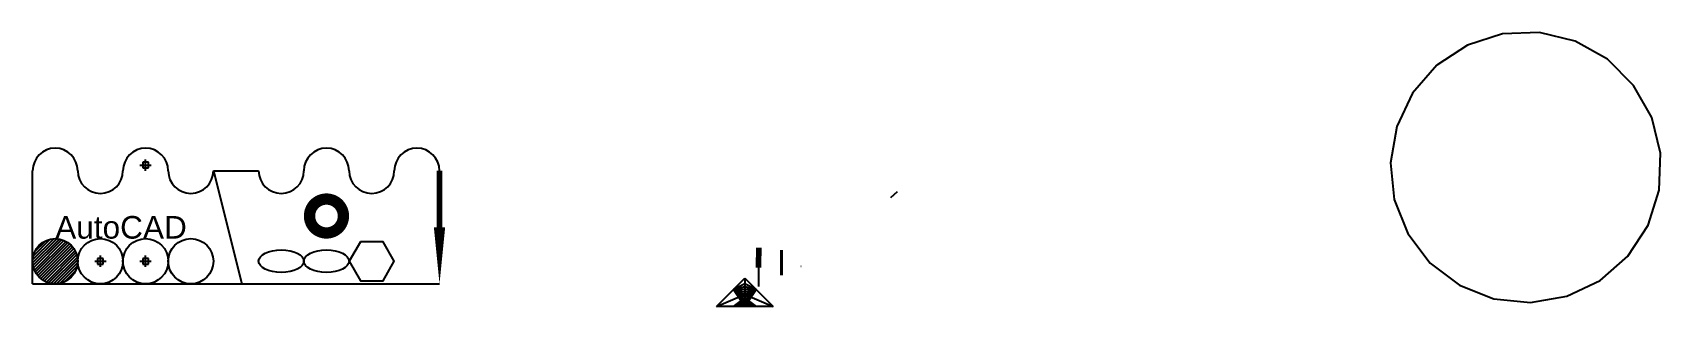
# Model space of a CAD drawing. Header units: inches. Extents: x 2 to 146, y 0 to 24.
import ezdxf

# ---------------------------------------------------------------- set-up
doc = ezdxf.new("R2010")
doc.units = ezdxf.units.IN
doc.header["$MEASUREMENT"] = 0
doc.header["$PDMODE"] = 66
doc.header["$PDSIZE"] = 0.5
doc.styles.get("Standard").update_dxf_attribs({"font": 'arial.ttf'})

msp = doc.modelspace()

# ---------------------------------------------------------------- hatches: boundary and pattern name
h = msp.add_hatch()
h.set_pattern_fill('ANSI31', color=256, scale=1.5)
h.paths.add_polyline_path([(6, 4, 1), (2, 4, 1)])

# ---------------------------------------------------------------- linework, layer by layer
at = {"color": 1}
for q in [(2, 12), (20.5, 2)]:
    msp.add_line((2, 2), q, dxfattribs=at)
for p, q in [((77.91, 9.64), (78.5, 10.18)), ((69.97, 3.55), (69.98, 3.55)), ((62.5, 0), (65, 2.5)), ((62.5, 0), (66, 1.5)), ((65, 2), (64, 1.5)), ((64, 1.5), (65, 1.75)), ((66, 1.5), (64, 1.5)), ((64, 1.5), (67.5, 0)), ((65, 0), (64, 1.5)), ((64, 1.5), (65, 0)), ((64, 1.5), (66, 0)), ((64, 0), (66, 1.5)), ((65, 0.25), (64, 1.5)), ((64, 1.5), (65, 0.5)), ((65, 1.25), (64, 1.5)), ((64, 1.5), (65, 1)), ((65, 2.5), (67.5, 0)), ((65, 2.5), (65, 1.5)), ((66, 1.5), (65, 2)), ((65, 1.75), (66, 1.5)), ((65, 1.5), (65, 1)), ((65, 0), (66, 1.5)), ((66, 1.5), (65, 0.25)), ((65, 0.5), (66, 1.5)), ((66, 1.5), (65, 1.25)), ((65, 1), (66, 1.5)), ((66, 1.5), (67.5, 0)), ((67.5, 0), (62.5, 0)), ((66, 0), (64, 0)), ((65, 0.75), (64.25, 0)), ((64.5, 0), (65, 0.75)), ((64.75, 0), (64.5, 0)), ((65, 0.75), (64.75, 0)), ((65, 1), (65, 0)), ((65, 0.75), (65.75, 0)), ((65.5, 0), (65, 0.75)), ((65, 0.75), (65.25, 0)), ((65, 0), (65, 0.75)), ((65.25, 0), (65, 0)), ((65.75, 0), (65.5, 0))]:
    msp.add_line(p, q)
for points in [[(124.07, 18.88), (122.67, 15.93), (122.12, 12.72), (122.46, 9.47), (123.66, 6.44), (125.63, 3.84), (128.23, 1.87), (131.27, 0.68), (134.51, 0.35), (137.72, 0.91), (140.67, 2.31), (143.12, 4.46), (144.91, 7.19), (145.89, 10.3), (146, 13.55), (145.23, 16.72), (143.63, 19.56), (141.32, 21.87), (138.47, 23.46), (135.3, 24.23), (132.04, 24.12), (128.94, 23.13), (126.21, 21.34)], [(31, 5.73), (30, 4), (31, 2.27), (33, 2.27), (34, 4), (33, 5.73)]]:
    msp.add_lwpolyline(points, close=True)
at = {"color": 5}
for points in [[(18, 12), (22, 12)], [(18, 12), (20.5, 2)], [(20.5, 2), (38, 2)]]:
    msp.add_lwpolyline(points, dxfattribs=at)
at = {"color": 5, "const_width": 0.5}
for points in [[(38, 12), (38, 7)], [(38, 7), (38, 7)]]:
    msp.add_lwpolyline(points, dxfattribs=at)
at = {"const_width": 1}
msp.add_lwpolyline([(26.5, 8, 1), (29.5, 8, 1)], format="xyb", close=True, dxfattribs=at)
at = {"color": 5}
msp.add_lwpolyline([(38, 7, 1, 0, 0), (38, 2, 0, 0, 0)], format="xyseb", dxfattribs=at)
for points, const_width in [([(66.24, 5.19), (66.22, 3.42)], 0.5), ([(68.25, 5), (68.25, 2.75)], 0.25)]:
    msp.add_lwpolyline(points, dxfattribs=dict(const_width=const_width))
msp.add_lwpolyline([(66.21, 3.42), (66.23, 1.75)])
for centre in [(4, 4), (8, 4), (12, 4), (16, 4)]:
    msp.add_circle(centre, 2)
at = {"color": 1}
for centre, start, end in [((4, 12), 0, 180), ((12, 12), 0, 180), ((8, 12), 180, 0), ((16, 12), 180, 0)]:
    msp.add_arc(centre, 2, start, end, dxfattribs=at)
at = {"color": 5}
for centre, start, end in [((28, 12), 0, 180), ((36, 12), 0, 180), ((24, 12), 180, 0), ((32, 12), 180, 0)]:
    msp.add_arc(centre, 2, start, end, dxfattribs=at)
for centre in [(24, 4), (28, 4)]:
    msp.add_ellipse(centre, major_axis=(2, 0), ratio=0.5)
for p in [(12, 12.5), (8, 4), (12, 4)]:
    msp.add_point(p)

# ---------------------------------------------------------------- texts
msp.add_text('AutoCAD', height=2).set_placement((4, 6))

doc.saveas('drawing.dxf')
